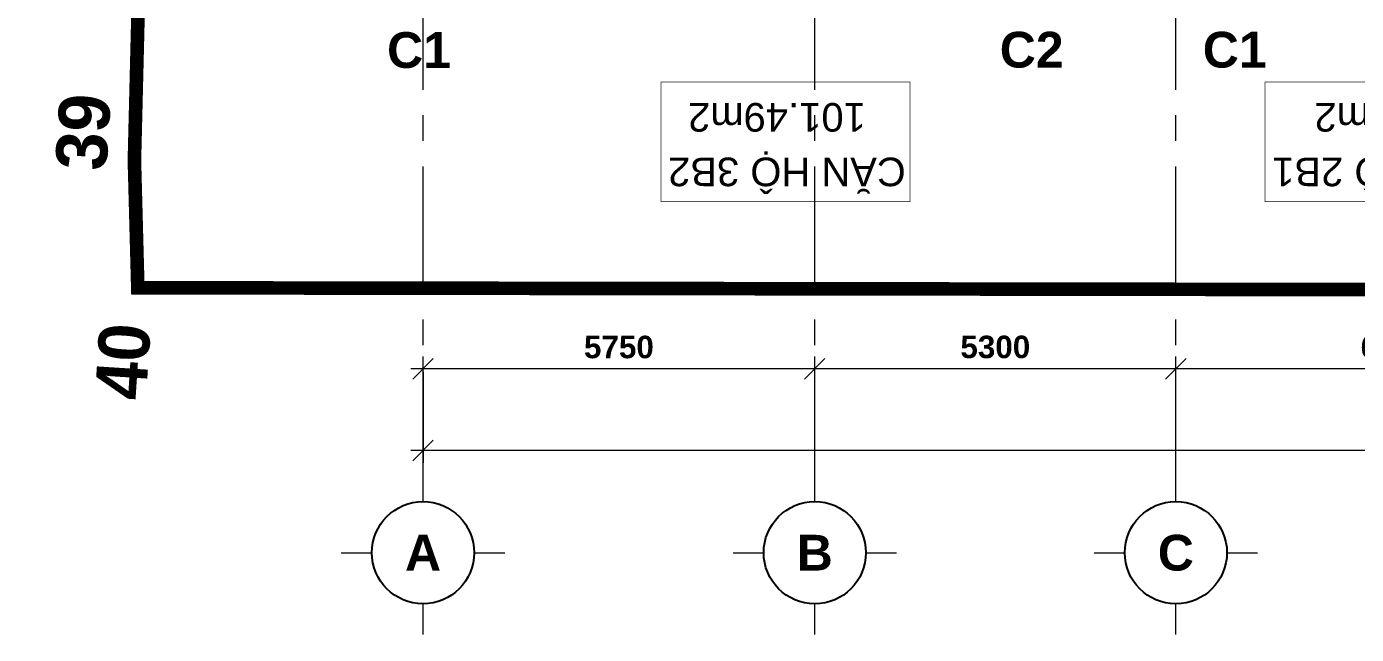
# Model space of a CAD drawing. Header units: millimetres. Extents: x -100356 to 314685, y 446 to 1273965.
# Drawn here: x 34422 to 53941, y 783084 to 792009 of the extents above; entities that cross this region are included whole.
import ezdxf
from ezdxf.enums import TextEntityAlignment as Align
from ezdxf.xclip import XClip

# ---------------------------------------------------------------- set-up
doc = ezdxf.new("R2010")
doc.units = ezdxf.units.MM
doc.header["$XCLIPFRAME"] = 2
doc.linetypes.add('20180221 BF$0$DASHDOT', pattern=[1, 0.5, -0.25, 0, -0.25])
doc.linetypes.add('CENTER', pattern=[2, 1.25, -0.25, 0.25, -0.25])
doc.layers.get('DEFPOINTS').update_dxf_attribs({"lineweight": 13})
for name, color, linetype in [('20180221 BF$0$10', 1, 'Continuous'), ('20180221 BF$0$sohieu_diem', 2, 'Continuous'), ('20180221 BF$0$TREE', 99, 'Continuous')]:
    doc.layers.add(name, color=color, linetype=linetype)
for name, color, linetype, lineweight in [('20180221 BF$0$setback', 1, 'Continuous', 13), ('A.Concrete', 7, 'Continuous', 25), ('LDIM OUT', 250, 'Continuous', 13), ('LGI', 250, 'CENTER', 9), ('luoicot', 30, 'Continuous', 13), ('TEXT', 6, 'Continuous', 20), ('Text 35', 250, 'Continuous', 15)]:
    doc.layers.add(name, color=color, linetype=linetype, lineweight=lineweight)
doc.styles.add('20180221 BF$0$VAPTIMN', font='VNI-Aptima-Bold.TTF')
doc.styles.add('ARIAL', font='Font - TrueType - Arial Bold.ttf')
doc.styles.add('VnArial', font='Font - TrueType - Arial.ttf')
doc.dimstyles.new('TL 150 OUT', dxfattribs={"dimscale": 150, "dimtxt": 2.2, "dimasz": 2, "dimexe": 1.2, "dimexo": 1.5, "dimgap": 1, "dimtad": 1, "dimdec": 0, "dimdsep": 46, "dimtxsty": 'ARIAL', "dimblk": 'OBLIQUE', "dimcen": 2, "dimdle": 1.2, "dimclrd": 256, "dimclre": 256, "dimclrt": 4, "dimaunit": 1, "dimadec": 0, "dimazin": 0, "dimtfac": 1, "dimtdec": 0, "dimtix": 1, "dimtmove": 2, "dimatfit": 3, "dimfxl": 1, "dimtolj": 1, "dimtzin": 0, "dimarcsym": 0})

# ---------------------------------------------------------------- blocks, each defined once
blk = doc.blocks.new('2B1 - 66.08')
at = {"layer": 'TEXT', "const_width": 10}
blk.add_lwpolyline([(-3656, 1756), (0, 1756), (0, 0), (-3656, 0)], close=True, dxfattribs=at)
at = {"layer": 'TEXT', "style": 'VnArial'}
for s, p in [('65.87m2', (-647, 1449, 0)), ('CĂN HỘ 2B1', (-61, 647, 0))]:
    blk.add_text(s, height=420, rotation=180, dxfattribs=at).set_placement(p)
blk = doc.blocks.new('_Oblique')
at = {"color": 0, "linetype": 'ByBlock', "lineweight": -2}
blk.add_line((-0.5, -0.5), (0.5, 0.5), dxfattribs=at)
blk = doc.blocks.new('*D504')
at = {"layer": 'DEFPOINTS', "color": 0, "ltscale": 1000, "transparency": 16777216}
for p in [(-25500, 49084), (-19050, 49084), (-19050, 47584)]:
    blk.add_point(p, dxfattribs=at)
at = {"layer": 'LDIM OUT', "lineweight": -2, "ltscale": 1000, "transparency": 16777216}
for p, q in [((-25500, 48859), (-25500, 47404)), ((-19050, 48859), (-19050, 47404)), ((-25680, 47584), (-18870, 47584))]:
    blk.add_line(p, q, dxfattribs=at)
at = {"layer": 'LDIM OUT', "lineweight": -2, "ltscale": 1000, "transparency": 16777216, "xscale": 300, "yscale": 300, "zscale": 300, "rotation": 180}
blk.add_blockref('_Oblique', (-25500, 47584), dxfattribs=at)
at = {"layer": 'LDIM OUT', "lineweight": -2, "ltscale": 1000, "transparency": 16777216, "xscale": 300, "yscale": 300, "zscale": 300}
blk.add_blockref('_Oblique', (-19050, 47584), dxfattribs=at)
at = {"layer": 'LDIM OUT', "color": 4, "ltscale": 1000, "transparency": 16777216, "insert": (-22275, 47266), "char_height": 330, "attachment_point": 5, "rotation": 180, "style": 'ARIAL'}
blk.add_mtext('\\A1;6450', dxfattribs=at)
blk = doc.blocks.new('*D505')
at = {"layer": 'DEFPOINTS', "color": 0, "ltscale": 1000, "transparency": 16777216}
for p in [(-19050, 49084), (-13750, 49084), (-13750, 47584)]:
    blk.add_point(p, dxfattribs=at)
at = {"layer": 'LDIM OUT', "lineweight": -2, "ltscale": 1000, "transparency": 16777216}
for p, q in [((-19050, 48859), (-19050, 47404)), ((-13750, 48859), (-13750, 47404)), ((-19230, 47584), (-13570, 47584))]:
    blk.add_line(p, q, dxfattribs=at)
at = {"layer": 'LDIM OUT', "lineweight": -2, "ltscale": 1000, "transparency": 16777216, "xscale": 300, "yscale": 300, "zscale": 300, "rotation": 180}
blk.add_blockref('_Oblique', (-19050, 47584), dxfattribs=at)
at = {"layer": 'LDIM OUT', "lineweight": -2, "ltscale": 1000, "transparency": 16777216, "xscale": 300, "yscale": 300, "zscale": 300}
blk.add_blockref('_Oblique', (-13750, 47584), dxfattribs=at)
at = {"layer": 'LDIM OUT', "color": 4, "ltscale": 1000, "transparency": 16777216, "insert": (-16400, 47265), "char_height": 330, "attachment_point": 5, "rotation": 180, "style": 'ARIAL'}
blk.add_mtext('\\A1;5300', dxfattribs=at)
blk = doc.blocks.new('*D506')
at = {"layer": 'DEFPOINTS', "color": 0, "ltscale": 1000, "transparency": 16777216}
for p in [(-13750, 49084), (-8000, 49084), (-8000, 47584)]:
    blk.add_point(p, dxfattribs=at)
at = {"layer": 'LDIM OUT', "lineweight": -2, "ltscale": 1000, "transparency": 16777216}
for p, q in [((-13750, 48859), (-13750, 47404)), ((-8000, 48859), (-8000, 47404)), ((-13930, 47584), (-7820, 47584))]:
    blk.add_line(p, q, dxfattribs=at)
at = {"layer": 'LDIM OUT', "lineweight": -2, "ltscale": 1000, "transparency": 16777216, "xscale": 300, "yscale": 300, "zscale": 300, "rotation": 180}
blk.add_blockref('_Oblique', (-13750, 47584), dxfattribs=at)
at = {"layer": 'LDIM OUT', "lineweight": -2, "ltscale": 1000, "transparency": 16777216, "xscale": 300, "yscale": 300, "zscale": 300}
blk.add_blockref('_Oblique', (-8000, 47584), dxfattribs=at)
at = {"layer": 'LDIM OUT', "color": 4, "ltscale": 1000, "transparency": 16777216, "insert": (-10875, 47266), "char_height": 330, "attachment_point": 5, "rotation": 180, "style": 'ARIAL'}
blk.add_mtext('\\A1;5750', dxfattribs=at)
blk = doc.blocks.new('BLOCK TRUC')
for p, q in [((0, 500), (0, 800)), ((500, 0), (800, 0)), ((-800, 0), (-500, 0)), ((0, -800), (0, -500))]:
    blk.add_line(p, q)
at = {"lineweight": 25}
blk.add_circle((0, 0), 500, dxfattribs=at)
at = {"style": 'ARIAL'}
blk.add_attdef('1-2', text='', height=350, rotation=0, dxfattribs=at).set_placement((0, 0), align=Align.MIDDLE_CENTER)
blk = doc.blocks.new('*D508')
at = {"layer": 'DEFPOINTS', "color": 0, "ltscale": 1000, "transparency": 16777216}
for p in [(-49500, 49084), (-8000, 48784), (-8000, 47404)]:
    blk.add_point(p, dxfattribs=at)
at = {"layer": 'LDIM OUT', "lineweight": -2, "ltscale": 1000, "transparency": 16777216}
for p, q in [((-49500, 48859), (-49500, 48604)), ((-8000, 47629), (-8000, 48964)), ((-49680, 48784), (-7820, 48784))]:
    blk.add_line(p, q, dxfattribs=at)
at = {"layer": 'LDIM OUT', "lineweight": -2, "ltscale": 1000, "transparency": 16777216, "xscale": 300, "yscale": 300, "zscale": 300, "rotation": 180}
blk.add_blockref('_Oblique', (-49500, 48784), dxfattribs=at)
at = {"layer": 'LDIM OUT', "lineweight": -2, "ltscale": 1000, "transparency": 16777216, "xscale": 300, "yscale": 300, "zscale": 300}
blk.add_blockref('_Oblique', (-8000, 48784), dxfattribs=at)
at = {"layer": 'LDIM OUT', "color": 4, "ltscale": 1000, "transparency": 16777216, "insert": (-28750, 48466), "char_height": 330, "attachment_point": 5, "rotation": 180, "style": 'ARIAL'}
blk.add_mtext('\\A1;41500', dxfattribs=at)
blk = doc.blocks.new('20180221 BF$0$hientrang')
at = {"layer": '20180221 BF$0$10', "color": 1, "linetype": 'Continuous'}
for p, q in [((-108843, 94729, 0), (-111844, 94613, 0)), ((-111844, 94613, 0), (-113704, 94445, 0)), ((-113704, 94445, 0), (-110540, 43326, 0))]:
    blk.add_line(p, q, dxfattribs=at)
at = {"layer": '20180221 BF$0$10', "color": 1}
for p, q in [((-108843, 94729, 0), (-111844, 94613, 0)), ((-111844, 94613, 0), (-113704, 94445, 0)), ((-113704, 94445, 0), (-110540, 43326, 0))]:
    blk.add_line(p, q, dxfattribs=at)
at = {"layer": '20180221 BF$0$setback', "color": 1, "linetype": '20180221 BF$0$DASHDOT', "ltscale": 200, "const_width": 200, "elevation": 0}
blk.add_lwpolyline([(-64687, 107633), (-71608, 106512), (-73129, 105984), (-73130, 105414), (-77140, 104869), (-77250, 105249), (-77680, 105219), (-77900, 105350), (-82200, 105085), (-86230, 104910), (-87270, 104902), (-90121, 104815), (-91714, 102077), (-92674, 102048), (-92312, 95898), (-95312, 95702), (-99272, 95417), (-103263, 95232), (-108843, 94729), (-111844, 94613), (-113704, 94445), (-110540, 43326), (-98301, 45606), (-91530, 9756)], dxfattribs=at)
at = {"layer": '20180221 BF$0$sohieu_diem', "color": 3, "const_width": 93.8, "elevation": 0}
for points in [[(-111890, 94613, 1), (-111797, 94613, 1)], [(-113751, 94445, 1), (-113657, 94445, 1)]]:
    blk.add_lwpolyline(points, format="xyb", close=True, dxfattribs=at)
at = {"layer": '20180221 BF$0$sohieu_diem', "color": 3, "style": '20180221 BF$0$VAPTIMN'}
for s, p in [('39', (-112029, 95018, 0)), ('40', (-115355, 94222, 0))]:
    blk.add_text(s, height=750, rotation=359.9273, dxfattribs=at).set_placement(p)
blk = doc.blocks.new('X-GRID')
at = {"layer": 'LGI', "ltscale": 1500}
for p, q in [((-19050, 49486.8), (-19050, -7272.6)), ((-13750, 49486.8), (-13750, -7272.6)), ((-8000, 49486.8), (-8000, -7272.6))]:
    blk.add_line(p, q, dxfattribs=at)
at = {"xscale": 1.5, "yscale": 1.5, "zscale": 1.5, "rotation": 180}
for p, values in [((-19050, 50284), {'1-2': 'C'}), ((-13750, 50284), {'1-2': 'B'}), ((-8000, 50284), {'1-2': 'A'})]:
    blk.add_blockref('BLOCK TRUC', p, dxfattribs=at).add_auto_attribs(values)
at = {"layer": 'LDIM OUT', "ltscale": 1000}
for base, p1, p2, picture, middle in [((-8000, 48784), (-49500, 49084), (-8000, 47404), '*D508', (-28750, 48465.5)), ((-19050, 47584), (-25500, 49084), (-19050, 49084), '*D504', (-22275, 47265.5)), ((-13750, 47584), (-19050, 49084), (-13750, 49084), '*D505', (-16400, 47265.4)), ((-8000, 47584), (-13750, 49084), (-8000, 49084), '*D506', (-10875, 47265.5))]:
    dim = blk.add_linear_dim(base=base, p1=p1, p2=p2, dimstyle='TL 150 OUT', override={"dimtad": 4}, dxfattribs=at)
    dim.commit()
    dim.dimension.update_dxf_attribs({"geometry": picture, "text_midpoint": middle})
blk = doc.blocks.new('A$C60262ED2')
at = {"rotation": 180}
blk.add_blockref('X-GRID', (7409, 51484, 0), dxfattribs=at)
at = {"layer": 'Text 35', "ltscale": 1000, "style": 'ARIAL'}
for s, p in [('C1', (14881, 8318, 0)), ('C2', (23874, 8323, 0)), ('C1', (26854, 8323, 0))]:
    blk.add_text(s, height=525, dxfattribs=at).set_placement(p)
blk = doc.blocks.new('column')
at = {"layer": 'luoicot', "ltscale": 0.5}
blk.add_blockref('A$C60262ED2', (-47109, -40384, 0), dxfattribs=at)

msp = doc.modelspace()

# ---------------------------------------------------------------- linework, layer by layer
at = {"layer": 'TEXT', "const_width": 10, "elevation": 0}
msp.add_lwpolyline([(43731.3, 791194.9), (47387.4, 791194.9), (47387.3, 789438.6), (43731.3, 789438.6)], close=True, dxfattribs=at)

# ---------------------------------------------------------------- block references
at = {"layer": '20180221 BF$0$TREE'}
ref = msp.add_blockref('20180221 BF$0$hientrang', (137502.3, 895676.4, 0), dxfattribs=dict(at, rotation=86.37342821610302))
XClip(ref).set_block_clipping_path([(-133148.1755428242, 112075.9558377523), (-124131.7889780848, -30182.5877385634), (-23551.8986045148, -23807.8059542924), (-32568.2851692542, 118450.7376220233)])
at = {"layer": 'A.Concrete'}
msp.add_blockref('column', (71940.7, 823468.3, 0), dxfattribs=at)
at = {"layer": 'TEXT'}
msp.add_blockref('2B1 - 66.08', (56254, 789438.5, 0), dxfattribs=at)

# ---------------------------------------------------------------- texts
at = {"layer": 'TEXT', "style": 'VnArial'}
for s, p in [('101.49m2', (46740.4, 790887.1, 0)), ('CĂN HỘ 3B2', (47326.4, 790086, 0))]:
    msp.add_text(s, height=420, rotation=180, dxfattribs=at).set_placement(p)

doc.saveas('drawing.dxf')
